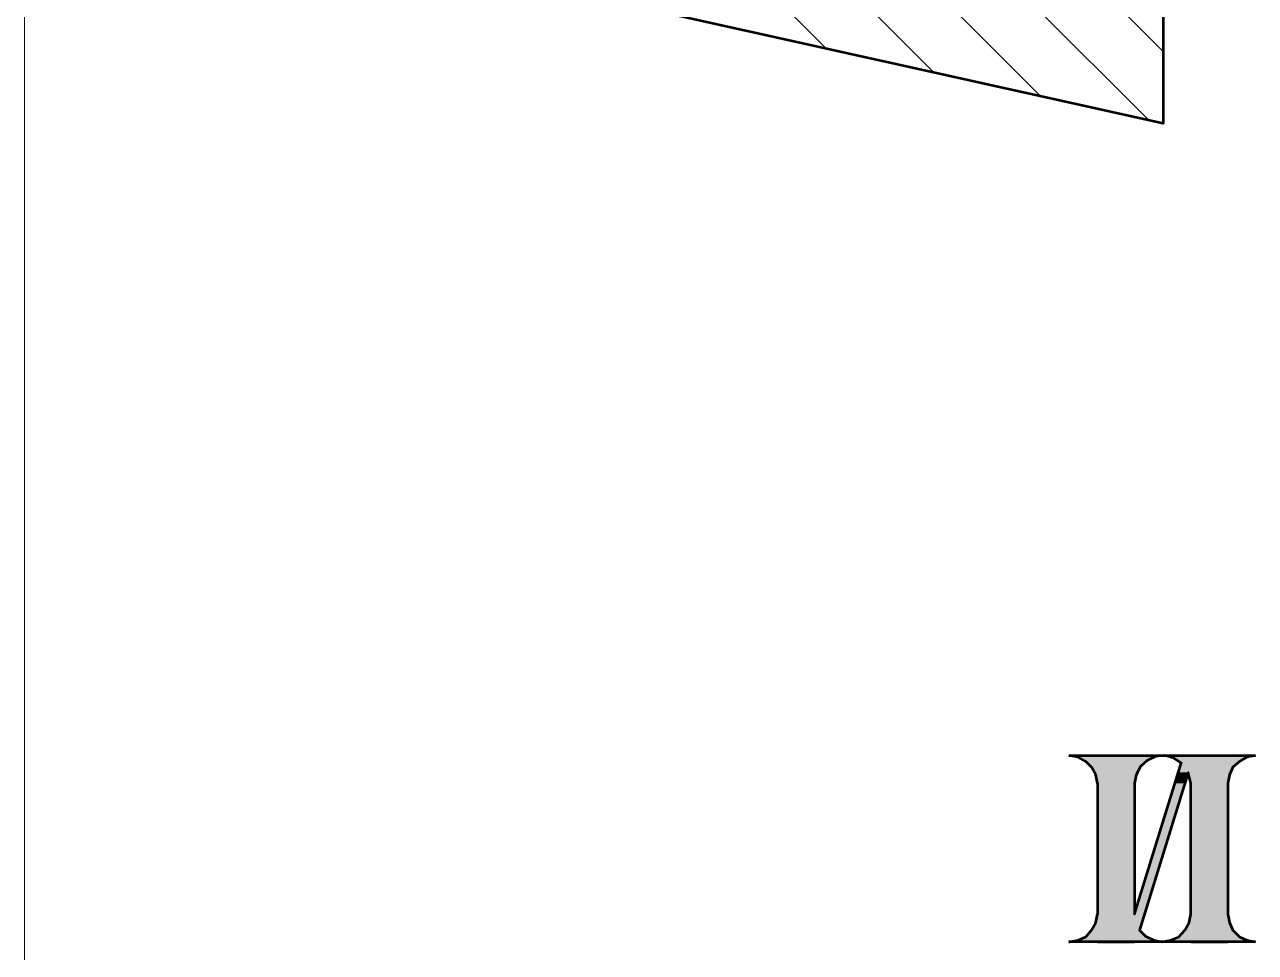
# Model space of a CAD drawing. Header units: millimetres. Extents: x 0 to 841, y 0 to 1189.
# Drawn here: x 420.5 to 482.6, y 658.2 to 705 of the extents above; entities that cross this region are included whole.
import ezdxf

# ---------------------------------------------------------------- set-up
doc = ezdxf.new("R2010")
doc.units = ezdxf.units.MM
doc.layers.add('C00-00-00', color=7, linetype='Continuous')
doc.layers.add('CBF-BF-BF', color=7, linetype='Continuous', true_color=0xbfbfbf)

msp = doc.modelspace()

# ---------------------------------------------------------------- hatches: boundary and pattern name
at = {"layer": 'C00-00-00'}
h = msp.add_hatch(color=256, dxfattribs=at)
h.dxf.hatch_style = 2
h.paths.add_polyline_path([(473.159667, 668.173106), (477.647, 668.130772), (473.413667, 668.130772)])
h = msp.add_hatch(color=256, dxfattribs=at)
h.dxf.hatch_style = 2
h.paths.add_polyline_path([(473.159667, 668.173106), (477.858667, 668.173106), (477.647, 668.130772)])
h = msp.add_hatch(color=256, dxfattribs=at)
h.dxf.hatch_style = 2
h.paths.add_polyline_path([(473.413667, 668.130772), (477.393, 668.088439), (473.667667, 668.088439)])
h = msp.add_hatch(color=256, dxfattribs=at)
h.dxf.hatch_style = 2
h.paths.add_polyline_path([(473.413667, 668.130772), (477.647, 668.130772), (477.393, 668.088439)])
h = msp.add_hatch(color=256, dxfattribs=at)
h.dxf.hatch_style = 2
h.paths.add_polyline_path([(473.667667, 668.088439), (477.181333, 667.961439), (473.879333, 667.961439)])
h = msp.add_hatch(color=256, dxfattribs=at)
h.dxf.hatch_style = 2
h.paths.add_polyline_path([(473.667667, 668.088439), (477.393, 668.088439), (477.181333, 667.961439)])
h = msp.add_hatch(color=256, dxfattribs=at)
h.dxf.hatch_style = 2
h.paths.add_polyline_path([(473.879333, 667.961439), (476.969667, 667.834439), (474.091, 667.834439)])
h = msp.add_hatch(color=256, dxfattribs=at)
h.dxf.hatch_style = 2
h.paths.add_polyline_path([(473.879333, 667.961439), (477.181333, 667.961439), (476.969667, 667.834439)])
h = msp.add_hatch(color=256, dxfattribs=at)
h.dxf.hatch_style = 2
h.paths.add_polyline_path([(474.091, 667.834439), (476.800333, 667.665106), (474.260333, 667.665106)])
h = msp.add_hatch(color=256, dxfattribs=at)
h.dxf.hatch_style = 2
h.paths.add_polyline_path([(474.091, 667.834439), (476.969667, 667.834439), (476.800333, 667.665106)])
h = msp.add_hatch(color=256, dxfattribs=at)
h.dxf.hatch_style = 2
h.paths.add_polyline_path([(477.858667, 668.173106), (482.303667, 668.130772), (478.112667, 668.130772)])
h = msp.add_hatch(color=256, dxfattribs=at)
h.dxf.hatch_style = 2
h.paths.add_polyline_path([(477.858667, 668.173106), (482.557667, 668.173106), (482.303667, 668.130772)])
h = msp.add_hatch(color=256, dxfattribs=at)
h.dxf.hatch_style = 2
h.paths.add_polyline_path([(478.112667, 668.130772), (482.303667, 668.130772), (478.155, 668.130772)])
h = msp.add_hatch(color=256, dxfattribs=at)
h.dxf.hatch_style = 2
h.paths.add_polyline_path([(478.112667, 668.130772), (482.303667, 668.130772)])
h = msp.add_hatch(color=256, dxfattribs=at)
h.dxf.hatch_style = 2
h.paths.add_polyline_path([(478.155, 668.130772), (482.092, 668.088439), (478.324333, 668.088439)])
h = msp.add_hatch(color=256, dxfattribs=at)
h.dxf.hatch_style = 2
h.paths.add_polyline_path([(478.155, 668.130772), (482.303667, 668.130772), (482.092, 668.088439)])
h = msp.add_hatch(color=256, dxfattribs=at)
h.dxf.hatch_style = 2
h.paths.add_polyline_path([(478.324333, 668.088439), (482.049667, 668.046106), (478.409, 668.046106)])
h = msp.add_hatch(color=256, dxfattribs=at)
h.dxf.hatch_style = 2
h.paths.add_polyline_path([(478.324333, 668.088439), (482.092, 668.088439), (482.049667, 668.046106)])
h = msp.add_hatch(color=256, dxfattribs=at)
h.dxf.hatch_style = 2
h.paths.add_polyline_path([(478.409, 668.046106), (481.880333, 667.961439), (478.578333, 667.961439)])
h = msp.add_hatch(color=256, dxfattribs=at)
h.dxf.hatch_style = 2
h.paths.add_polyline_path([(478.409, 668.046106), (482.049667, 668.046106), (481.880333, 667.961439)])
h = msp.add_hatch(color=256, dxfattribs=at)
h.dxf.hatch_style = 2
h.paths.add_polyline_path([(478.578333, 667.961439), (481.795667, 667.961439), (478.620667, 667.961439)])
h = msp.add_hatch(color=256, dxfattribs=at)
h.dxf.hatch_style = 2
h.paths.add_polyline_path([(478.578333, 667.961439), (481.880333, 667.961439), (481.795667, 667.961439)])
h = msp.add_hatch(color=256, dxfattribs=at)
h.dxf.hatch_style = 2
h.paths.add_polyline_path([(478.620667, 667.961439), (481.668667, 667.834439), (478.747667, 667.834439)])
h = msp.add_hatch(color=256, dxfattribs=at)
h.dxf.hatch_style = 2
h.paths.add_polyline_path([(478.620667, 667.961439), (481.795667, 667.961439), (481.668667, 667.834439)])
h = msp.add_hatch(color=256, dxfattribs=at)
h.dxf.hatch_style = 2
h.paths.add_polyline_path([(478.747667, 667.834439), (481.584, 667.792106), (478.832333, 667.792106)])
h = msp.add_hatch(color=256, dxfattribs=at)
h.dxf.hatch_style = 2
h.paths.add_polyline_path([(478.747667, 667.834439), (481.668667, 667.834439), (481.584, 667.792106)])
h = msp.add_hatch(color=256, dxfattribs=at)
h.dxf.hatch_style = 2
h.paths.add_polyline_path([(478.832333, 667.792106), (481.499333, 667.665106), (478.79, 667.665106)])
h = msp.add_hatch(color=256, dxfattribs=at)
h.dxf.hatch_style = 2
h.paths.add_polyline_path([(478.832333, 667.792106), (481.584, 667.792106), (481.499333, 667.665106)])
h = msp.add_hatch(color=256, dxfattribs=at)
h.dxf.hatch_style = 2
h.paths.add_polyline_path([(474.260333, 667.665106), (476.631, 667.453439), (474.387333, 667.453439)])
h = msp.add_hatch(color=256, dxfattribs=at)
h.dxf.hatch_style = 2
h.paths.add_polyline_path([(474.260333, 667.665106), (476.800333, 667.665106), (476.631, 667.453439)])
h = msp.add_hatch(color=256, dxfattribs=at)
h.dxf.hatch_style = 2
h.paths.add_polyline_path([(474.387333, 667.453439), (476.546333, 667.241772), (474.514333, 667.241772)])
h = msp.add_hatch(color=256, dxfattribs=at)
h.dxf.hatch_style = 2
h.paths.add_polyline_path([(474.387333, 667.453439), (476.631, 667.453439), (476.546333, 667.241772)])
h = msp.add_hatch(color=256, dxfattribs=at)
h.dxf.hatch_style = 2
h.paths.add_polyline_path([(474.514333, 667.241772), (476.504, 666.987772), (474.556667, 666.987772)])
h = msp.add_hatch(color=256, dxfattribs=at)
h.dxf.hatch_style = 2
h.paths.add_polyline_path([(474.514333, 667.241772), (476.546333, 667.241772), (476.504, 666.987772)])
h = msp.add_hatch(color=256, dxfattribs=at)
h.dxf.hatch_style = 2
h.paths.add_polyline_path([(478.705333, 667.326439), (479.001667, 666.776106), (478.536, 666.776106)])
h = msp.add_hatch(color=256, dxfattribs=at)
h.dxf.hatch_style = 2
h.paths.add_polyline_path([(478.747667, 667.453439), (481.287667, 667.326439), (478.705333, 667.326439)])
h = msp.add_hatch(color=256, dxfattribs=at)
h.dxf.hatch_style = 2
h.paths.add_polyline_path([(478.705333, 667.326439), (479.171, 667.326439), (479.001667, 666.776106)])
h = msp.add_hatch(color=256, dxfattribs=at)
h.dxf.hatch_style = 2
h.paths.add_polyline_path([(478.79, 667.665106), (481.33, 667.453439), (478.747667, 667.453439)])
h = msp.add_hatch(color=256, dxfattribs=at)
h.dxf.hatch_style = 2
h.paths.add_polyline_path([(478.747667, 667.453439), (481.33, 667.453439), (481.287667, 667.326439)])
h = msp.add_hatch(color=256, dxfattribs=at)
h.dxf.hatch_style = 2
h.paths.add_polyline_path([(478.79, 667.665106), (481.499333, 667.665106), (481.33, 667.453439)])
h = msp.add_hatch(color=256, dxfattribs=at)
h.dxf.hatch_style = 2
h.paths.add_polyline_path([(479.171, 667.326439), (481.245333, 667.241772), (479.171, 667.241772)])
h = msp.add_hatch(color=256, dxfattribs=at)
h.dxf.hatch_style = 2
h.paths.add_polyline_path([(479.171, 667.326439), (481.287667, 667.326439), (481.245333, 667.241772)])
h = msp.add_hatch(color=256, dxfattribs=at)
h.dxf.hatch_style = 2
h.paths.add_polyline_path([(479.171, 667.241772), (481.203, 667.157106), (479.213333, 667.157106)])
h = msp.add_hatch(color=256, dxfattribs=at)
h.dxf.hatch_style = 2
h.paths.add_polyline_path([(479.171, 667.241772), (481.245333, 667.241772), (481.203, 667.157106)])
h = msp.add_hatch(color=256, dxfattribs=at)
h.dxf.hatch_style = 2
h.paths.add_polyline_path([(479.213333, 667.157106), (481.160667, 666.987772), (479.255667, 666.987772)])
h = msp.add_hatch(color=256, dxfattribs=at)
h.dxf.hatch_style = 2
h.paths.add_polyline_path([(479.213333, 667.157106), (481.203, 667.157106), (481.160667, 666.987772)])
h = msp.add_hatch(color=256, dxfattribs=at)
h.dxf.hatch_style = 2
h.paths.add_polyline_path([(474.556667, 666.987772), (476.461667, 666.776106), (474.599, 666.776106)])
h = msp.add_hatch(color=256, dxfattribs=at)
h.dxf.hatch_style = 2
h.paths.add_polyline_path([(474.556667, 666.987772), (476.504, 666.987772), (476.461667, 666.776106)])
h = msp.add_hatch(color=256, dxfattribs=at)
h.dxf.hatch_style = 2
h.paths.add_polyline_path([(474.599, 666.776106), (476.461667, 660.172106), (474.599, 660.172106)])
h = msp.add_hatch(color=256, dxfattribs=at)
h.dxf.hatch_style = 2
h.paths.add_polyline_path([(474.599, 666.776106), (476.461667, 666.776106), (476.461667, 660.172106)])
h = msp.add_hatch(color=256, dxfattribs=at)
h.dxf.hatch_style = 2
h.paths.add_polyline_path([(478.536, 666.776106), (476.969667, 660.172106), (476.461667, 660.172106)])
h = msp.add_hatch(color=256, dxfattribs=at)
h.dxf.hatch_style = 2
h.paths.add_polyline_path([(478.536, 666.776106), (479.001667, 666.776106), (476.969667, 660.172106)])
h = msp.add_hatch(color=256, dxfattribs=at)
h.dxf.hatch_style = 2
h.paths.add_polyline_path([(479.255667, 666.987772), (481.160667, 666.945439), (479.255667, 666.945439)])
h = msp.add_hatch(color=256, dxfattribs=at)
h.dxf.hatch_style = 2
h.paths.add_polyline_path([(479.255667, 666.987772), (481.160667, 666.987772), (481.160667, 666.945439)])
h = msp.add_hatch(color=256, dxfattribs=at)
h.dxf.hatch_style = 2
h.paths.add_polyline_path([(479.255667, 666.945439), (481.160667, 666.776106), (479.298, 666.776106)])
h = msp.add_hatch(color=256, dxfattribs=at)
h.dxf.hatch_style = 2
h.paths.add_polyline_path([(479.255667, 666.945439), (481.160667, 666.945439), (481.160667, 666.776106)])
h = msp.add_hatch(color=256, dxfattribs=at)
h.dxf.hatch_style = 2
h.paths.add_polyline_path([(479.298, 666.776106), (481.160667, 660.172106), (479.298, 660.172106)])
h = msp.add_hatch(color=256, dxfattribs=at)
h.dxf.hatch_style = 2
h.paths.add_polyline_path([(479.298, 666.776106), (481.160667, 666.776106), (481.160667, 660.172106)])
h = msp.add_hatch(color=256, dxfattribs=at)
h.dxf.hatch_style = 2
h.paths.add_polyline_path([(474.514333, 659.706439), (476.758, 659.494772), (474.387333, 659.494772)])
h = msp.add_hatch(color=256, dxfattribs=at)
h.dxf.hatch_style = 2
h.paths.add_polyline_path([(474.556667, 659.960439), (476.800333, 659.706439), (474.514333, 659.706439)])
h = msp.add_hatch(color=256, dxfattribs=at)
h.dxf.hatch_style = 2
h.paths.add_polyline_path([(474.514333, 659.706439), (476.800333, 659.706439), (476.758, 659.494772)])
h = msp.add_hatch(color=256, dxfattribs=at)
h.dxf.hatch_style = 2
h.paths.add_polyline_path([(474.599, 660.172106), (476.885, 659.960439), (474.556667, 659.960439)])
h = msp.add_hatch(color=256, dxfattribs=at)
h.dxf.hatch_style = 2
h.paths.add_polyline_path([(474.556667, 659.960439), (476.885, 659.960439), (476.800333, 659.706439)])
h = msp.add_hatch(color=256, dxfattribs=at)
h.dxf.hatch_style = 2
h.paths.add_polyline_path([(474.599, 660.172106), (476.969667, 660.172106), (476.885, 659.960439)])
h = msp.add_hatch(color=256, dxfattribs=at)
h.dxf.hatch_style = 2
h.paths.add_polyline_path([(479.213333, 659.706439), (481.33, 659.494772), (479.086333, 659.494772)])
h = msp.add_hatch(color=256, dxfattribs=at)
h.dxf.hatch_style = 2
h.paths.add_polyline_path([(479.255667, 659.960439), (481.245333, 659.706439), (479.213333, 659.706439)])
h = msp.add_hatch(color=256, dxfattribs=at)
h.dxf.hatch_style = 2
h.paths.add_polyline_path([(479.213333, 659.706439), (481.245333, 659.706439), (481.33, 659.494772)])
h = msp.add_hatch(color=256, dxfattribs=at)
h.dxf.hatch_style = 2
h.paths.add_polyline_path([(479.298, 660.172106), (481.160667, 659.960439), (479.255667, 659.960439)])
h = msp.add_hatch(color=256, dxfattribs=at)
h.dxf.hatch_style = 2
h.paths.add_polyline_path([(479.255667, 659.960439), (481.160667, 659.960439), (481.245333, 659.706439)])
h = msp.add_hatch(color=256, dxfattribs=at)
h.dxf.hatch_style = 2
h.paths.add_polyline_path([(479.298, 660.172106), (481.160667, 660.172106), (481.160667, 659.960439)])
h = msp.add_hatch(color=256, dxfattribs=at)
h.dxf.hatch_style = 2
h.paths.add_polyline_path([(474.091, 659.113772), (477.096667, 658.986772), (473.921667, 658.986772)])
h = msp.add_hatch(color=256, dxfattribs=at)
h.dxf.hatch_style = 2
h.paths.add_polyline_path([(474.133333, 659.156106), (476.969667, 659.113772), (474.091, 659.113772)])
h = msp.add_hatch(color=256, dxfattribs=at)
h.dxf.hatch_style = 2
h.paths.add_polyline_path([(474.091, 659.113772), (476.969667, 659.113772), (477.096667, 658.986772)])
h = msp.add_hatch(color=256, dxfattribs=at)
h.dxf.hatch_style = 2
h.paths.add_polyline_path([(474.260333, 659.283106), (476.885, 659.156106), (474.133333, 659.156106)])
h = msp.add_hatch(color=256, dxfattribs=at)
h.dxf.hatch_style = 2
h.paths.add_polyline_path([(474.133333, 659.156106), (476.885, 659.156106), (476.969667, 659.113772)])
h = msp.add_hatch(color=256, dxfattribs=at)
h.dxf.hatch_style = 2
h.paths.add_polyline_path([(474.345, 659.367772), (476.800333, 659.283106), (474.260333, 659.283106)])
h = msp.add_hatch(color=256, dxfattribs=at)
h.dxf.hatch_style = 2
h.paths.add_polyline_path([(474.260333, 659.283106), (476.800333, 659.283106), (476.885, 659.156106)])
h = msp.add_hatch(color=256, dxfattribs=at)
h.dxf.hatch_style = 2
h.paths.add_polyline_path([(474.387333, 659.494772), (476.715667, 659.367772), (474.345, 659.367772)])
h = msp.add_hatch(color=256, dxfattribs=at)
h.dxf.hatch_style = 2
h.paths.add_polyline_path([(474.345, 659.367772), (476.715667, 659.367772), (476.800333, 659.283106)])
h = msp.add_hatch(color=256, dxfattribs=at)
h.dxf.hatch_style = 2
h.paths.add_polyline_path([(474.387333, 659.494772), (476.758, 659.494772), (476.715667, 659.367772)])
h = msp.add_hatch(color=256, dxfattribs=at)
h.dxf.hatch_style = 2
h.paths.add_polyline_path([(478.79, 659.113772), (481.880333, 658.986772), (478.578333, 658.986772)])
h = msp.add_hatch(color=256, dxfattribs=at)
h.dxf.hatch_style = 2
h.paths.add_polyline_path([(478.959333, 659.283106), (481.668667, 659.113772), (478.79, 659.113772)])
h = msp.add_hatch(color=256, dxfattribs=at)
h.dxf.hatch_style = 2
h.paths.add_polyline_path([(478.79, 659.113772), (481.668667, 659.113772), (481.880333, 658.986772)])
h = msp.add_hatch(color=256, dxfattribs=at)
h.dxf.hatch_style = 2
h.paths.add_polyline_path([(479.086333, 659.494772), (481.499333, 659.283106), (478.959333, 659.283106)])
h = msp.add_hatch(color=256, dxfattribs=at)
h.dxf.hatch_style = 2
h.paths.add_polyline_path([(478.959333, 659.283106), (481.499333, 659.283106), (481.668667, 659.113772)])
h = msp.add_hatch(color=256, dxfattribs=at)
h.dxf.hatch_style = 2
h.paths.add_polyline_path([(479.086333, 659.494772), (481.33, 659.494772), (481.499333, 659.283106)])
h = msp.add_hatch(color=256, dxfattribs=at)
h.dxf.hatch_style = 2
h.paths.add_polyline_path([(473.413667, 658.817439), (477.858667, 658.775106), (473.159667, 658.775106)])
h = msp.add_hatch(color=256, dxfattribs=at)
h.dxf.hatch_style = 2
h.paths.add_polyline_path([(473.456, 658.817439), (477.647, 658.817439), (473.413667, 658.817439)])
h = msp.add_hatch(color=256, dxfattribs=at)
h.dxf.hatch_style = 2
h.paths.add_polyline_path([(473.413667, 658.817439), (477.647, 658.817439), (477.858667, 658.775106)])
h = msp.add_hatch(color=256, dxfattribs=at)
h.dxf.hatch_style = 2
h.paths.add_polyline_path([(473.667667, 658.859772), (477.604667, 658.817439), (473.456, 658.817439)])
h = msp.add_hatch(color=256, dxfattribs=at)
h.dxf.hatch_style = 2
h.paths.add_polyline_path([(473.456, 658.817439), (477.604667, 658.817439), (477.647, 658.817439)])
h = msp.add_hatch(color=256, dxfattribs=at)
h.dxf.hatch_style = 2
h.paths.add_polyline_path([(473.71, 658.902106), (477.393, 658.859772), (473.667667, 658.859772)])
h = msp.add_hatch(color=256, dxfattribs=at)
h.dxf.hatch_style = 2
h.paths.add_polyline_path([(473.667667, 658.859772), (477.393, 658.859772), (477.604667, 658.817439)])
h = msp.add_hatch(color=256, dxfattribs=at)
h.dxf.hatch_style = 2
h.paths.add_polyline_path([(473.879333, 658.986772), (477.350667, 658.902106), (473.71, 658.902106)])
h = msp.add_hatch(color=256, dxfattribs=at)
h.dxf.hatch_style = 2
h.paths.add_polyline_path([(473.71, 658.902106), (477.350667, 658.902106), (477.393, 658.859772)])
h = msp.add_hatch(color=256, dxfattribs=at)
h.dxf.hatch_style = 2
h.paths.add_polyline_path([(473.921667, 658.986772), (477.181333, 658.986772), (473.879333, 658.986772)])
h = msp.add_hatch(color=256, dxfattribs=at)
h.dxf.hatch_style = 2
h.paths.add_polyline_path([(473.879333, 658.986772), (477.181333, 658.986772), (477.350667, 658.902106)])
h = msp.add_hatch(color=256, dxfattribs=at)
h.dxf.hatch_style = 2
h.paths.add_polyline_path([(473.921667, 658.986772), (477.096667, 658.986772), (477.181333, 658.986772)])
h = msp.add_hatch(color=256, dxfattribs=at)
h.dxf.hatch_style = 2
h.paths.add_polyline_path([(478.112667, 658.817439), (482.557667, 658.775106), (477.858667, 658.775106)])
h = msp.add_hatch(color=256, dxfattribs=at)
h.dxf.hatch_style = 2
h.paths.add_polyline_path([(478.366667, 658.859772), (482.303667, 658.817439), (478.112667, 658.817439)])
h = msp.add_hatch(color=256, dxfattribs=at)
h.dxf.hatch_style = 2
h.paths.add_polyline_path([(478.112667, 658.817439), (482.303667, 658.817439), (482.557667, 658.775106)])
h = msp.add_hatch(color=256, dxfattribs=at)
h.dxf.hatch_style = 2
h.paths.add_polyline_path([(478.578333, 658.986772), (482.092, 658.859772), (478.366667, 658.859772)])
h = msp.add_hatch(color=256, dxfattribs=at)
h.dxf.hatch_style = 2
h.paths.add_polyline_path([(478.366667, 658.859772), (482.092, 658.859772), (482.303667, 658.817439)])
h = msp.add_hatch(color=256, dxfattribs=at)
h.dxf.hatch_style = 2
h.paths.add_polyline_path([(478.578333, 658.986772), (481.880333, 658.986772), (482.092, 658.859772)])

# ---------------------------------------------------------------- linework, layer by layer
at = {"layer": 'C00-00-00', "lineweight": 53}
for points in [[(477.901, 732.899361), (477.901, 700.048694), (435.652333, 709.446694)], [(473.159667, 668.171694), (474.599, 668.171694)], [(474.599, 666.774694), (474.514333, 667.198028), (474.302667, 667.579028), (474.006333, 667.875361), (473.625333, 668.087028), (473.159667, 668.171694)], [(476.461667, 668.171694), (479.298, 668.171694)], [(478.832333, 667.790694), (478.451333, 668.044694), (477.985667, 668.171694), (477.52, 668.129361), (477.096667, 667.917694), (476.758, 667.621361), (476.546333, 667.198028), (476.461667, 666.774694)], [(476.461667, 666.774694), (476.461667, 660.170694), (478.832333, 667.833028)], [(482.557667, 668.171694), (482.134333, 668.087028), (481.753333, 667.875361), (481.414667, 667.579028), (481.245333, 667.198028), (481.160667, 666.774694), (481.160667, 660.170694), (481.245333, 659.747361), (481.414667, 659.366361), (481.753333, 659.027694), (482.134333, 658.858361), (482.557667, 658.773694)], [(473.159667, 658.773694), (473.625333, 658.858361), (474.006333, 659.027694), (474.302667, 659.366361), (474.514333, 659.747361), (474.599, 660.170694)]]:
    msp.add_lwpolyline(points, dxfattribs=at)
msp.add_lwpolyline([(479.298, 660.170694), (479.298, 666.774694), (479.171, 667.325028), (476.715667, 659.366361), (477.012, 659.070028), (477.435333, 658.858361), (477.858667, 658.773694), (478.282, 658.858361), (478.705333, 659.027694), (479.001667, 659.366361), (479.213333, 659.747361)], close=True, dxfattribs=at)
at = {"layer": 'C00-00-00', "lineweight": 25}
for points in [[(466.344, 702.631028), (466.344, 702.631028), (438.531, 730.444028), (438.531, 730.444028)], [(471.762667, 701.403361), (471.762667, 701.403361), (443.272333, 729.893694), (443.272333, 729.893694)], [(460.925333, 703.816361), (460.925333, 703.816361), (435.652333, 729.089361), (435.652333, 729.089361)], [(477.181333, 700.218028), (477.181333, 700.218028), (448.267667, 729.089361), (448.267667, 729.089361)], [(477.901, 703.689361), (477.901, 703.689361), (453.263, 728.327361), (453.263, 728.327361)]]:
    msp.add_open_spline(points, degree=3, dxfattribs=at)
at = {"layer": 'C00-00-00', "lineweight": 53}
for points in [[(473.159667, 668.171694), (473.159667, 668.171694), (482.557667, 668.171694), (482.557667, 668.171694)], [(474.599, 666.774694), (474.599, 666.774694), (474.599, 660.170694), (474.599, 660.170694)], [(482.557667, 658.773694), (482.557667, 658.773694), (473.159667, 658.773694), (473.159667, 658.773694)], [(473.159667, 658.773694), (473.159667, 658.773694), (473.202, 658.773694), (473.202, 658.773694)], [(474.599, 658.773694), (474.599, 658.773694), (476.461667, 658.773694), (476.461667, 658.773694)], [(479.298, 658.773694), (479.298, 658.773694), (481.160667, 658.773694), (481.160667, 658.773694)]]:
    msp.add_open_spline(points, degree=3, dxfattribs=at)
at = {"layer": 'CBF-BF-BF', "lineweight": 9}
msp.add_lwpolyline([(420.500001, 0), (420.500001, 1189.000035)], dxfattribs=at)

doc.saveas('drawing.dxf')
